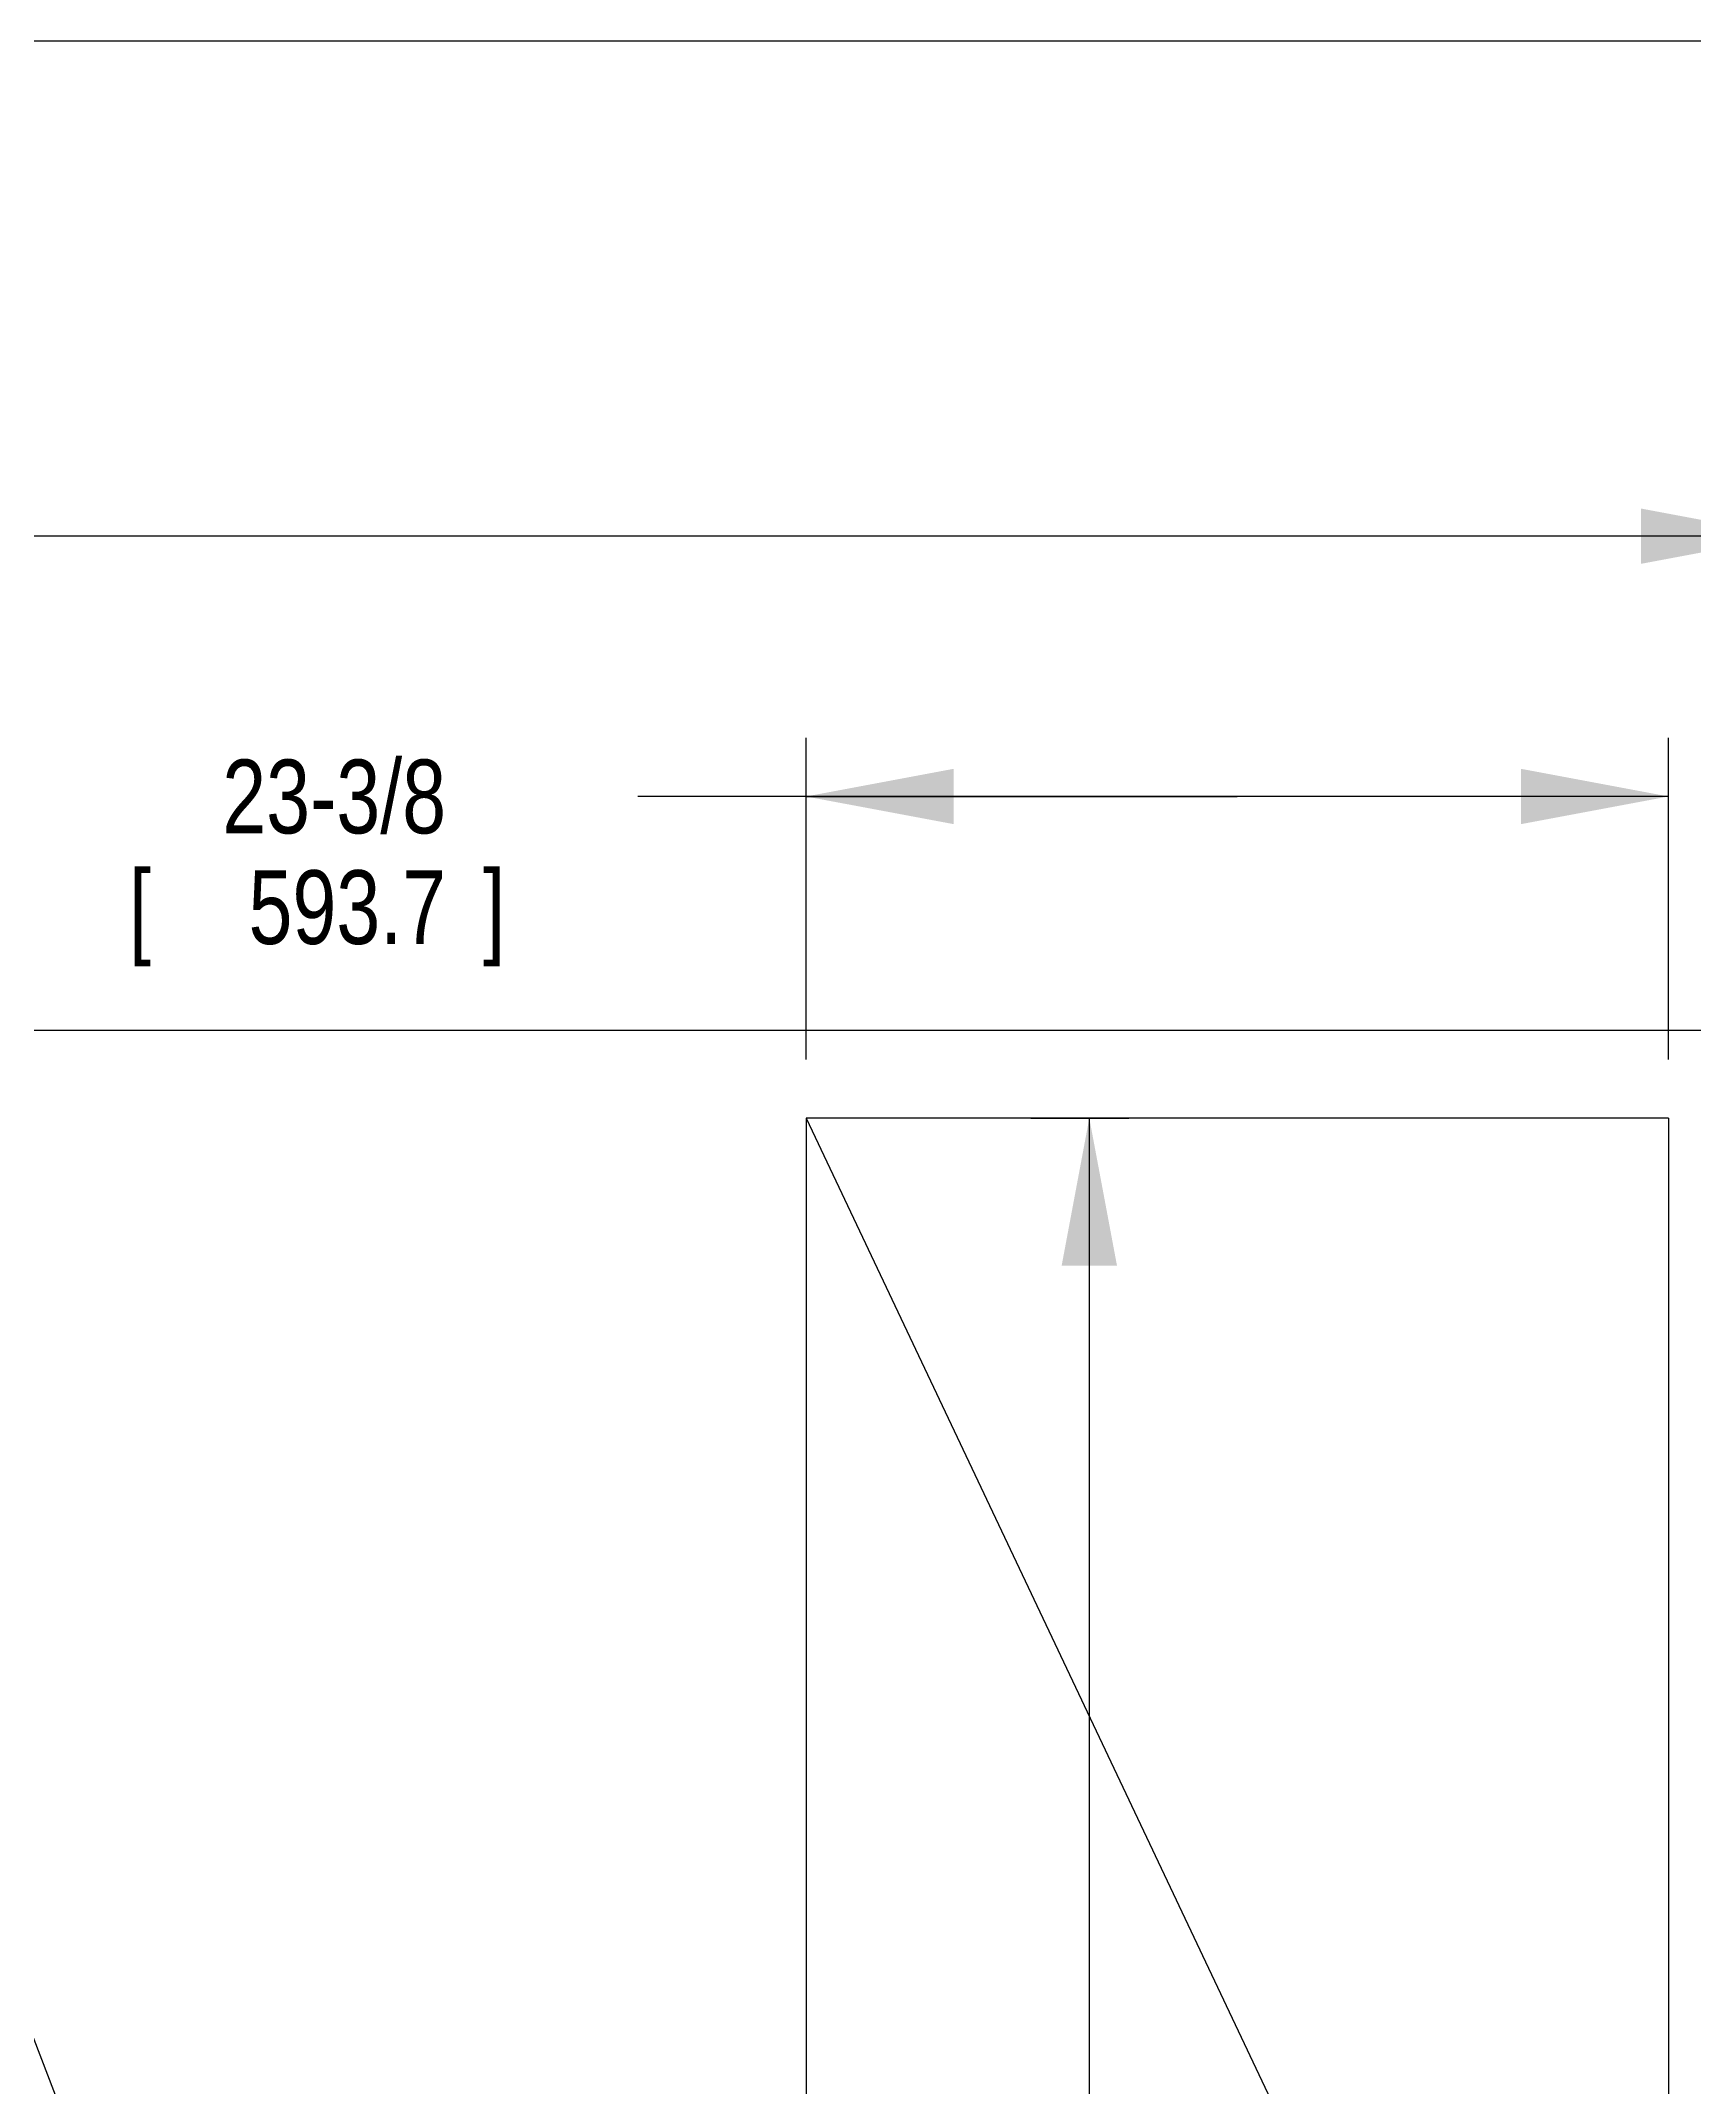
# Model space of a CAD drawing. Extents: x 0 to 325, y 0 to 175.
# Drawn here: x 146.4 to 191.2, y 119.5 to 175 of the extents above; entities that cross this region are included whole.
import ezdxf
from ezdxf.enums import TextEntityAlignment as Align

# ---------------------------------------------------------------- set-up
doc = ezdxf.new("R2010")
doc.units = 0
doc.header["$LTSCALE"] = 17.875
doc.layers.get('0').update_dxf_attribs({"linetype": 'CONTINUOUS'})
for name, color, linetype in [('NOTES', 1, 'CONTINUOUS'), ('UNIT-DIM', 7, 'CONTINUOUS'), ('UNIT-DUCTS', 2, 'CONTINUOUS'), ('UNIT-SOL', 7, 'CONTINUOUS'), ('UNTDUCTDIM', 2, 'CONTINUOUS')]:
    doc.layers.add(name, color=color, linetype=linetype)
doc.styles.get("Standard").update_dxf_attribs({"font": 'txt', "width": 0.8})
doc.dimstyles.get("Standard").update_dxf_attribs({"dimtxt": 0.18, "dimasz": 0.18, "dimexe": 0.18, "dimexo": 0.0625, "dimgap": 0.09, "dimtad": 0, "dimtih": 1, "dimtoh": 1, "dimzin": 0, "dimcen": 0.09, "dimazin": 3, "dimtfac": 1, "dimtofl": 0, "dimtmove": 0, "dimatfit": 3})

# ---------------------------------------------------------------- blocks, each defined once
blk = doc.blocks.new('_FILLED')
at = {"color": 0, "linetype": 'ByBlock'}
blk.add_solid([(0, 0), (-1, 0.1875), (-1, -0.1875)], dxfattribs=at)
blk = doc.blocks.new('*D2')
at = {"layer": 'UNIT-DIM', "color": 7, "linetype": 'CONTINUOUS'}
for p, q in [((36, 150.125), (36, 163.16)), ((193.75, 150.605), (193.75, 163.16)), ((36, 161.573), (105.675, 161.573)), ((193.75, 161.573), (124.075, 161.573))]:
    blk.add_line(p, q, dxfattribs=at)
at = {"layer": 'UNIT-DIM', "color": 7, "linetype": 'CONTINUOUS', "xscale": 4, "yscale": 4, "zscale": 4, "rotation": 180}
blk.add_blockref('_FILLED', (36, 161.573), dxfattribs=at)
at = {"layer": 'UNIT-DIM', "color": 7, "linetype": 'CONTINUOUS', "xscale": 4, "yscale": 4, "zscale": 4}
blk.add_blockref('_FILLED', (193.75, 161.573), dxfattribs=at)
at = {"layer": 'UNIT-DIM', "color": 7, "linetype": 'CONTINUOUS', "width": 0.8}
for s, p in [('157-3/4', (113.275, 160.573)), ('[', (108.475, 157.573)), ('4006.9', (114.075, 157.573)), (']', (119.675, 157.573))]:
    blk.add_text(s, height=2, dxfattribs=at).set_placement(p, align=Align.CENTER)
blk = doc.blocks.new('*D12')
at = {"layer": 'UNTDUCTDIM', "color": 2, "linetype": 'CONTINUOUS'}
for p, q in [((173.215, 145.796), (175.871, 145.796)), ((174.802, 145.796), (174.802, 115.97)), ((174.802, 96.421), (174.802, 106.97)), ((174.189, 96.421), (176.39, 96.421))]:
    blk.add_line(p, q, dxfattribs=at)
at = {"layer": 'UNTDUCTDIM', "color": 2, "linetype": 'CONTINUOUS', "xscale": 4, "yscale": 4, "zscale": 4}
for p, rotation in [((174.802, 145.796), 90), ((174.802, 96.421), 270)]:
    blk.add_blockref('_FILLED', p, dxfattribs=dict(at, rotation=rotation))
at = {"layer": 'UNTDUCTDIM', "color": 2, "linetype": 'CONTINUOUS', "width": 0.8}
for s, p in [('49-3/8', (172.402, 111.97)), ('[', (168.402, 108.97)), ('1254.1', (174.002, 108.97)), (']', (179.602, 108.97))]:
    blk.add_text(s, height=2, dxfattribs=at).set_placement(p, align=Align.CENTER)
blk = doc.blocks.new('*D16')
at = {"layer": 'UNTDUCTDIM', "color": 2, "linetype": 'CONTINUOUS'}
for p, q in [((167.125, 147.384), (167.125, 156.104)), ((190.5, 147.384), (190.5, 156.104)), ((178.812, 154.516), (162.57, 154.516)), ((167.125, 154.516), (178.812, 154.516)), ((190.5, 154.516), (178.812, 154.516))]:
    blk.add_line(p, q, dxfattribs=at)
at = {"layer": 'UNTDUCTDIM', "color": 2, "linetype": 'CONTINUOUS', "xscale": 4, "yscale": 4, "zscale": 4, "rotation": 180}
blk.add_blockref('_FILLED', (167.125, 154.516), dxfattribs=at)
at = {"layer": 'UNTDUCTDIM', "color": 2, "linetype": 'CONTINUOUS', "xscale": 4, "yscale": 4, "zscale": 4}
blk.add_blockref('_FILLED', (190.5, 154.516), dxfattribs=at)
at = {"layer": 'UNTDUCTDIM', "color": 2, "linetype": 'CONTINUOUS', "width": 0.8}
for s, p in [('23-3/8', (157.37, 153.516)), ('[', (149.37, 150.516)), (']', (158.97, 150.516)), ('593.7', (157.37, 150.516))]:
    blk.add_text(s, height=2, dxfattribs=at).set_placement(p, align=Align.RIGHT)

msp = doc.modelspace()

# ---------------------------------------------------------------- linework, layer by layer
at = {"color": 7, "linetype": 'CONTINUOUS'}
msp.add_line((0, 175), (325, 175), dxfattribs=at)
at = {"layer": 'NOTES', "color": 1, "linetype": 'CONTINUOUS'}
msp.add_line((155.382, 96.912), (133.812, 153.085), dxfattribs=at)
at = {"layer": 'UNIT-DUCTS', "color": 2, "linetype": 'CONTINUOUS'}
for p, q in [((167.125, 145.796), (167.125, 96.421)), ((167.125, 145.796), (190.5, 96.421)), ((190.5, 145.796), (167.125, 145.796)), ((190.5, 145.796), (190.5, 96.421))]:
    msp.add_line(p, q, dxfattribs=at)
at = {"layer": 'UNIT-SOL', "color": 7, "linetype": 'CONTINUOUS'}
msp.add_line((193.75, 148.171), (36, 148.171), dxfattribs=at)

# ---------------------------------------------------------------- dimensions: what is measured, and where the dimension line sits
at = {"layer": 'UNIT-DIM', "color": 7, "linetype": 'CONTINUOUS'}
dim = msp.add_linear_dim(base=(193.75, 161.573), p1=(36, 148.538), p2=(193.75, 149.018), dimstyle='Standard', dxfattribs=at)
dim.commit()
dim.dimension.update_dxf_attribs({"geometry": '*D2', "text_midpoint": (114.075, 160.073), "dimtype": 128})
at = {"layer": 'UNTDUCTDIM', "color": 2, "linetype": 'CONTINUOUS'}
dim = msp.add_linear_dim(base=(190.499797983, 154.516310752), p1=(167.124797983, 145.796240023), p2=(190.499797983, 145.796240023), dimstyle='Standard', dxfattribs=at)
dim.commit()
dim.dimension.update_dxf_attribs({"geometry": '*D16', "text_midpoint": (153.370255101, 153.016310752), "dimtype": 128})
dim = msp.add_linear_dim(base=(174.802043647, 145.796240023), p1=(177.977043647, 96.421240023), p2=(171.627043647, 145.796240023), angle=90, dimstyle='Standard', dxfattribs=at)
dim.commit()
dim.dimension.update_dxf_attribs({"geometry": '*D12', "text_midpoint": (174.002043647, 111.469506297), "dimtype": 128})

doc.saveas('drawing.dxf')
